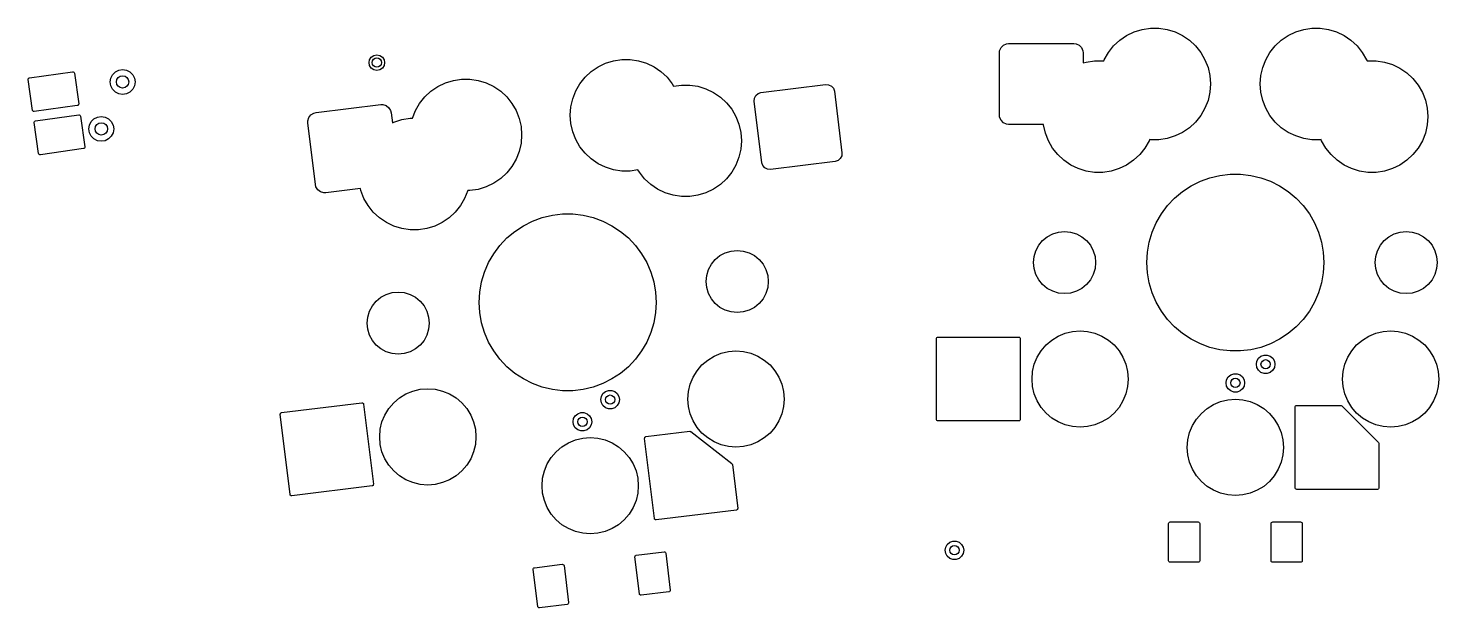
# Model space of a CAD drawing. Extents: x 2.57 to 8.57, y -5.78 to -1.88.
# Drawn here: x 4.949 to 6.737, y -5.166 to -4.431 of the extents above; entities that cross this region are included whole.
import ezdxf

# ---------------------------------------------------------------- set-up
doc = ezdxf.new("R2010")
doc.units = 0
doc.header["$MEASUREMENT"] = 0
doc.layers.add('BLACK', color=7, linetype='CONTINUOUS')

msp = doc.modelspace()

# ---------------------------------------------------------------- linework, layer by layer
at = {"layer": 'BLACK', "linetype": 'CONTINUOUS'}
for p, q in [((6.3513, -4.4361), (6.3614, -4.433)), ((6.3614, -4.433), (6.3719, -4.4314)), ((6.3719, -4.4314), (6.3825, -4.4314)), ((6.3825, -4.4314), (6.3929, -4.433)), ((6.3929, -4.433), (6.4031, -4.4361)), ((6.556, -4.4361), (6.5661, -4.433)), ((6.5661, -4.433), (6.5766, -4.4314)), ((6.5766, -4.4314), (6.5872, -4.4314)), ((6.5872, -4.4314), (6.5977, -4.433)), ((6.5977, -4.433), (6.6078, -4.4361)), ((6.1855, -4.453), (6.1894, -4.4512)), ((6.1894, -4.4512), (6.1921, -4.4509)), ((6.1921, -4.4509), (6.2748, -4.4509)), ((6.2748, -4.4509), (6.2775, -4.4512)), ((6.2775, -4.4512), (6.2815, -4.453)), ((6.3252, -4.4539), (6.333, -4.4467)), ((6.333, -4.4467), (6.3417, -4.4407)), ((6.3417, -4.4407), (6.3513, -4.4361)), ((6.4031, -4.4361), (6.4126, -4.4407)), ((6.4126, -4.4407), (6.4213, -4.4467)), ((6.4213, -4.4467), (6.4291, -4.4539)), ((6.5299, -4.4539), (6.5377, -4.4467)), ((6.5377, -4.4467), (6.5465, -4.4407)), ((6.5465, -4.4407), (6.556, -4.4361)), ((6.6078, -4.4361), (6.6173, -4.4407)), ((6.6173, -4.4407), (6.6261, -4.4467)), ((6.6261, -4.4467), (6.6338, -4.4539)), ((5.382, -4.4713), (5.3841, -4.4681)), ((5.3841, -4.4681), (5.3873, -4.4659)), ((5.3873, -4.4659), (5.3911, -4.4652)), ((5.3911, -4.4652), (5.3949, -4.4659)), ((5.3949, -4.4659), (5.3981, -4.4681)), ((5.3981, -4.4681), (5.4002, -4.4713)), ((6.1803, -4.4627), (6.1806, -4.46)), ((6.1803, -4.5415), (6.1803, -4.4627)), ((6.1806, -4.46), (6.1824, -4.456)), ((6.1824, -4.456), (6.1855, -4.453)), ((6.2815, -4.453), (6.2845, -4.456)), ((6.2845, -4.456), (6.2863, -4.46)), ((6.2863, -4.46), (6.2866, -4.4627)), ((6.2866, -4.4627), (6.2866, -4.4755)), ((6.3133, -4.4713), (6.3186, -4.4622)), ((6.3186, -4.4622), (6.3252, -4.4539)), ((6.4291, -4.4539), (6.4357, -4.4622)), ((6.4357, -4.4622), (6.441, -4.4713)), ((6.518, -4.4713), (6.5233, -4.4622)), ((6.5233, -4.4622), (6.5299, -4.4539)), ((6.6338, -4.4539), (6.6404, -4.4622)), ((6.6404, -4.4622), (6.6457, -4.4713)), ((4.9508, -4.4943), (5.0054, -4.4866)), ((5.0054, -4.4866), (5.0061, -4.4866)), ((5.0061, -4.4866), (5.0068, -4.487)), ((5.0068, -4.487), (5.0074, -4.4875)), ((5.0074, -4.4875), (5.0076, -4.4883)), ((5.0076, -4.4883), (5.0131, -4.5272)), ((5.0561, -4.4903), (5.0596, -4.4868)), ((5.0596, -4.4868), (5.064, -4.4846)), ((5.064, -4.4846), (5.0688, -4.4838)), ((5.0688, -4.4838), (5.0737, -4.4846)), ((5.0737, -4.4846), (5.0781, -4.4868)), ((5.0781, -4.4868), (5.0816, -4.4903)), ((5.3813, -4.475), (5.382, -4.4713)), ((5.382, -4.4788), (5.3813, -4.475)), ((5.3841, -4.482), (5.382, -4.4788)), ((5.3873, -4.4841), (5.3841, -4.482)), ((5.3911, -4.4849), (5.3873, -4.4841)), ((5.3949, -4.4841), (5.3911, -4.4849)), ((5.3981, -4.482), (5.3949, -4.4841)), ((5.4002, -4.4788), (5.3981, -4.482)), ((5.4002, -4.4713), (5.4009, -4.475)), ((5.4009, -4.475), (5.4002, -4.4788)), ((5.6551, -4.4935), (5.6629, -4.4863)), ((5.6629, -4.4863), (5.6716, -4.4803)), ((5.6716, -4.4803), (5.6812, -4.4757)), ((5.6812, -4.4757), (5.6913, -4.4726)), ((5.6913, -4.4726), (5.7018, -4.471)), ((5.7018, -4.471), (5.7124, -4.471)), ((5.7124, -4.471), (5.7229, -4.4726)), ((5.7229, -4.4726), (5.733, -4.4757)), ((5.733, -4.4757), (5.7425, -4.4803)), ((5.7425, -4.4803), (5.7513, -4.4863)), ((5.7513, -4.4863), (5.759, -4.4935)), ((6.2866, -4.4755), (6.2905, -4.4743)), ((6.2905, -4.4743), (6.301, -4.4728)), ((6.301, -4.4728), (6.3116, -4.4728)), ((6.3116, -4.4728), (6.3127, -4.4729)), ((6.3127, -4.4729), (6.3133, -4.4713)), ((6.441, -4.4713), (6.4449, -4.4812)), ((6.4449, -4.4812), (6.4472, -4.4915)), ((6.5118, -4.4915), (6.5142, -4.4812)), ((6.5142, -4.4812), (6.518, -4.4713)), ((6.6457, -4.4713), (6.6464, -4.4729)), ((6.6464, -4.4729), (6.6475, -4.4728)), ((6.6475, -4.4728), (6.6581, -4.4728)), ((6.6581, -4.4728), (6.6685, -4.4743)), ((6.6685, -4.4743), (6.6786, -4.4775)), ((6.6786, -4.4775), (6.6882, -4.482)), ((6.6882, -4.482), (6.6969, -4.488)), ((6.6969, -4.488), (6.7047, -4.4952)), ((4.9491, -4.4965), (4.9492, -4.4957)), ((4.9546, -4.5355), (4.9491, -4.4965)), ((4.9492, -4.4957), (4.9495, -4.495)), ((4.9495, -4.495), (4.9501, -4.4945)), ((4.9501, -4.4945), (4.9508, -4.4943)), ((5.0531, -4.4995), (5.0538, -4.4947)), ((5.0538, -4.5044), (5.0531, -4.4995)), ((5.0538, -4.4947), (5.0561, -4.4903)), ((5.0561, -4.5088), (5.0538, -4.5044)), ((5.0816, -4.4903), (5.0838, -4.4947)), ((5.0838, -4.5044), (5.0816, -4.5088)), ((5.0838, -4.4947), (5.0846, -4.4995)), ((5.0846, -4.4995), (5.0838, -4.5044)), ((5.4597, -4.5112), (5.4685, -4.5053)), ((5.4685, -4.5053), (5.478, -4.5007)), ((5.478, -4.5007), (5.4881, -4.4975)), ((5.4881, -4.4975), (5.4986, -4.496)), ((5.4986, -4.496), (5.5092, -4.496)), ((5.5092, -4.496), (5.5197, -4.4975)), ((5.5197, -4.4975), (5.5298, -4.5007)), ((5.5298, -4.5007), (5.5393, -4.5053)), ((5.5393, -4.5053), (5.5481, -4.5112)), ((5.6432, -4.5109), (5.6485, -4.5018)), ((5.6485, -4.5018), (5.6551, -4.4935)), ((5.759, -4.4935), (5.7656, -4.5018)), ((5.7656, -4.5018), (5.7674, -4.5049)), ((5.7674, -4.5049), (5.7772, -4.5034)), ((5.7772, -4.5034), (5.7878, -4.5034)), ((5.7878, -4.5034), (5.7982, -4.505)), ((5.7982, -4.505), (5.8083, -4.5081)), ((5.8781, -4.5128), (5.9601, -4.5027)), ((5.9601, -4.5027), (5.9639, -4.503)), ((5.9639, -4.503), (5.9674, -4.5047)), ((5.9674, -4.5047), (5.9699, -4.5076)), ((6.4472, -4.4915), (6.448, -4.5021)), ((6.448, -4.5021), (6.4472, -4.5126)), ((6.511, -4.5021), (6.5118, -4.4915)), ((6.5118, -4.5126), (6.511, -4.5021)), ((6.7047, -4.4952), (6.7113, -4.5035)), ((6.7113, -4.5035), (6.7166, -4.5127)), ((5.0596, -4.5123), (5.0561, -4.5088)), ((5.064, -4.5145), (5.0596, -4.5123)), ((5.0688, -4.5153), (5.064, -4.5145)), ((5.0737, -4.5145), (5.0688, -4.5153)), ((5.0781, -4.5123), (5.0737, -4.5145)), ((5.0816, -4.5088), (5.0781, -4.5123)), ((5.4453, -4.5267), (5.4519, -4.5184)), ((5.4519, -4.5184), (5.4597, -4.5112)), ((5.5481, -4.5112), (5.5558, -4.5184)), ((5.5558, -4.5184), (5.5624, -4.5267)), ((5.637, -4.5311), (5.6394, -4.5208)), ((5.6394, -4.5208), (5.6432, -4.5109)), ((5.8083, -4.5081), (5.8179, -4.5127)), ((5.8179, -4.5127), (5.8266, -4.5187)), ((5.8266, -4.5187), (5.8344, -4.5259)), ((5.8695, -4.5237), (5.8698, -4.5199)), ((5.8791, -4.6019), (5.8695, -4.5237)), ((5.8698, -4.5199), (5.8715, -4.5165)), ((5.8715, -4.5165), (5.8744, -4.514)), ((5.8744, -4.514), (5.8781, -4.5128)), ((5.9699, -4.5076), (5.9711, -4.5113)), ((5.9711, -4.5113), (5.9807, -4.5894)), ((6.4449, -4.523), (6.441, -4.5328)), ((6.4472, -4.5126), (6.4449, -4.523)), ((6.5142, -4.523), (6.5118, -4.5126)), ((6.518, -4.5328), (6.5142, -4.523)), ((6.7166, -4.5127), (6.7205, -4.5225)), ((6.7205, -4.5225), (6.7228, -4.5329)), ((4.9549, -4.5362), (4.9546, -4.5355)), ((4.9554, -4.5368), (4.9549, -4.5362)), ((4.9561, -4.5371), (4.9554, -4.5368)), ((4.9568, -4.5371), (4.9561, -4.5371)), ((5.0114, -4.5295), (4.9568, -4.5371)), ((4.9585, -4.5488), (5.0131, -4.5412)), ((5.0121, -4.5292), (5.0114, -4.5295)), ((5.0127, -4.5287), (5.0121, -4.5292)), ((5.013, -4.528), (5.0127, -4.5287)), ((5.0131, -4.5272), (5.013, -4.528)), ((5.0131, -4.5412), (5.0138, -4.5412)), ((5.0138, -4.5412), (5.0145, -4.5415)), ((5.0145, -4.5415), (5.015, -4.5421)), ((5.015, -4.5421), (5.0153, -4.5428)), ((5.3049, -4.5447), (5.3076, -4.5413)), ((5.3076, -4.5413), (5.3113, -4.539)), ((5.3113, -4.539), (5.314, -4.5384)), ((5.314, -4.5384), (5.396, -4.5283)), ((5.396, -4.5283), (5.3988, -4.5283)), ((5.3988, -4.5283), (5.4029, -4.5295)), ((5.4029, -4.5295), (5.4063, -4.5322)), ((5.4063, -4.5322), (5.4086, -4.5359)), ((5.4086, -4.5359), (5.4092, -4.5386)), ((5.4092, -4.5386), (5.4108, -4.5513)), ((5.4362, -4.5456), (5.44, -4.5359)), ((5.44, -4.5359), (5.4453, -4.5267)), ((5.5624, -4.5267), (5.5677, -4.5359)), ((5.5677, -4.5359), (5.5716, -4.5457)), ((5.6362, -4.5417), (5.637, -4.5311)), ((5.637, -4.5522), (5.6362, -4.5417)), ((5.8344, -4.5259), (5.841, -4.5342)), ((5.841, -4.5342), (5.8463, -4.5433)), ((6.1806, -4.5442), (6.1803, -4.5415)), ((6.4357, -4.542), (6.4291, -4.5503)), ((6.441, -4.5328), (6.4357, -4.542)), ((6.5233, -4.542), (6.518, -4.5328)), ((6.5299, -4.5503), (6.5233, -4.542)), ((6.7228, -4.5329), (6.7236, -4.5434)), ((4.9568, -4.5503), (4.9572, -4.5496)), ((4.9568, -4.5511), (4.9568, -4.5503)), ((4.9623, -4.59), (4.9568, -4.5511)), ((4.9572, -4.5496), (4.9577, -4.5491)), ((4.9577, -4.5491), (4.9585, -4.5488)), ((5.0153, -4.5428), (5.0208, -4.5818)), ((5.0261, -4.559), (5.0268, -4.5541)), ((5.0268, -4.5639), (5.0261, -4.559)), ((5.0268, -4.5541), (5.0291, -4.5497)), ((5.0291, -4.5497), (5.0325, -4.5462)), ((5.0325, -4.5462), (5.0369, -4.544)), ((5.0369, -4.544), (5.0418, -4.5432)), ((5.0418, -4.5432), (5.0467, -4.544)), ((5.0467, -4.544), (5.0511, -4.5462)), ((5.0511, -4.5462), (5.0545, -4.5497)), ((5.0545, -4.5497), (5.0568, -4.5541)), ((5.0568, -4.5541), (5.0575, -4.559)), ((5.0575, -4.559), (5.0568, -4.5639)), ((5.3037, -4.5488), (5.3049, -4.5447)), ((5.3037, -4.5515), (5.3037, -4.5488)), ((5.3133, -4.6297), (5.3037, -4.5515)), ((5.4108, -4.5513), (5.4127, -4.5503)), ((5.4127, -4.5503), (5.4228, -4.5472)), ((5.4228, -4.5472), (5.4333, -4.5456)), ((5.4333, -4.5456), (5.4362, -4.5456)), ((5.5716, -4.5457), (5.574, -4.5561)), ((5.574, -4.5561), (5.5747, -4.5666)), ((5.6394, -4.5626), (5.637, -4.5522)), ((5.8463, -4.5433), (5.8502, -4.5532)), ((5.8502, -4.5532), (5.8525, -4.5635)), ((6.1824, -4.5481), (6.1806, -4.5442)), ((6.1855, -4.5512), (6.1824, -4.5481)), ((6.1894, -4.5529), (6.1855, -4.5512)), ((6.1921, -4.5533), (6.1894, -4.5529)), ((6.2362, -4.5533), (6.1921, -4.5533)), ((6.2362, -4.554), (6.2362, -4.5533)), ((6.2386, -4.5643), (6.2362, -4.554)), ((6.4213, -4.5575), (6.4126, -4.5635)), ((6.4291, -4.5503), (6.4213, -4.5575)), ((6.5377, -4.5575), (6.5299, -4.5503)), ((6.5465, -4.5635), (6.5377, -4.5575)), ((6.7228, -4.554), (6.7205, -4.5643)), ((6.7236, -4.5434), (6.7228, -4.554)), ((5.0291, -4.5682), (5.0268, -4.5639)), ((5.0325, -4.5717), (5.0291, -4.5682)), ((5.0369, -4.574), (5.0325, -4.5717)), ((5.0418, -4.5747), (5.0369, -4.574)), ((5.0467, -4.574), (5.0418, -4.5747)), ((5.0511, -4.5717), (5.0467, -4.574)), ((5.0545, -4.5682), (5.0511, -4.5717)), ((5.0568, -4.5639), (5.0545, -4.5682)), ((5.574, -4.5772), (5.5716, -4.5875)), ((5.5747, -4.5666), (5.574, -4.5772)), ((5.6432, -4.5724), (5.6394, -4.5626)), ((5.6485, -4.5816), (5.6432, -4.5724)), ((5.8525, -4.5635), (5.8533, -4.5741)), ((5.8533, -4.5741), (5.8525, -4.5846)), ((6.2425, -4.5742), (6.2386, -4.5643)), ((6.2477, -4.5833), (6.2425, -4.5742)), ((6.3701, -4.5742), (6.3649, -4.5833)), ((6.3708, -4.5726), (6.3701, -4.5742)), ((6.3719, -4.5727), (6.3708, -4.5726)), ((6.3825, -4.5727), (6.3719, -4.5727)), ((6.3929, -4.5712), (6.3825, -4.5727)), ((6.4031, -4.568), (6.3929, -4.5712)), ((6.4126, -4.5635), (6.4031, -4.568)), ((6.556, -4.568), (6.5465, -4.5635)), ((6.5661, -4.5712), (6.556, -4.568)), ((6.5766, -4.5727), (6.5661, -4.5712)), ((6.5872, -4.5727), (6.5766, -4.5727)), ((6.5883, -4.5726), (6.5872, -4.5727)), ((6.5889, -4.5742), (6.5883, -4.5726)), ((6.5942, -4.5833), (6.5889, -4.5742)), ((6.7166, -4.5742), (6.7113, -4.5833)), ((6.7205, -4.5643), (6.7166, -4.5742)), ((4.9625, -4.5908), (4.9623, -4.59)), ((4.963, -4.5913), (4.9625, -4.5908)), ((4.9637, -4.5917), (4.963, -4.5913)), ((4.9645, -4.5917), (4.9637, -4.5917)), ((5.0191, -4.584), (4.9645, -4.5917)), ((5.0198, -4.5838), (5.0191, -4.584)), ((5.0204, -4.5833), (5.0198, -4.5838)), ((5.0207, -4.5826), (5.0204, -4.5833)), ((5.0208, -4.5818), (5.0207, -4.5826)), ((5.5716, -4.5875), (5.5677, -4.5974)), ((5.6551, -4.5899), (5.6485, -4.5816)), ((5.6629, -4.5971), (5.6551, -4.5899)), ((5.8502, -4.595), (5.8463, -4.6048)), ((5.8525, -4.5846), (5.8502, -4.595)), ((5.9804, -4.5932), (5.9787, -4.5967)), ((5.9807, -4.5894), (5.9804, -4.5932)), ((6.2544, -4.5916), (6.2477, -4.5833)), ((6.2621, -4.5988), (6.2544, -4.5916)), ((6.3582, -4.5916), (6.3505, -4.5988)), ((6.3649, -4.5833), (6.3582, -4.5916)), ((6.6008, -4.5916), (6.5942, -4.5833)), ((6.6086, -4.5988), (6.6008, -4.5916)), ((6.7047, -4.5916), (6.6969, -4.5988)), ((6.7113, -4.5833), (6.7047, -4.5916)), ((5.5624, -4.6066), (5.5558, -4.6148)), ((5.5677, -4.5974), (5.5624, -4.6066)), ((5.6716, -4.6031), (5.6629, -4.5971)), ((5.6812, -4.6077), (5.6716, -4.6031)), ((5.6913, -4.6108), (5.6812, -4.6077)), ((5.7018, -4.6124), (5.6913, -4.6108)), ((5.7124, -4.6124), (5.7018, -4.6124)), ((5.7221, -4.6109), (5.7124, -4.6124)), ((5.7239, -4.614), (5.7221, -4.6109)), ((5.8463, -4.6048), (5.841, -4.614)), ((5.8803, -4.6055), (5.8791, -4.6019)), ((5.8828, -4.6084), (5.8803, -4.6055)), ((5.8862, -4.6102), (5.8828, -4.6084)), ((5.8901, -4.6105), (5.8862, -4.6102)), ((5.9721, -4.6004), (5.8901, -4.6105)), ((5.9758, -4.5992), (5.9721, -4.6004)), ((5.9787, -4.5967), (5.9758, -4.5992)), ((6.2709, -4.6048), (6.2621, -4.5988)), ((6.2804, -4.6094), (6.2709, -4.6048)), ((6.2905, -4.6125), (6.2804, -4.6094)), ((6.301, -4.6141), (6.2905, -4.6125)), ((6.3221, -4.6125), (6.3116, -4.6141)), ((6.3322, -4.6094), (6.3221, -4.6125)), ((6.3417, -4.6048), (6.3322, -4.6094)), ((6.3505, -4.5988), (6.3417, -4.6048)), ((6.6173, -4.6048), (6.6086, -4.5988)), ((6.6269, -4.6094), (6.6173, -4.6048)), ((6.637, -4.6125), (6.6269, -4.6094)), ((6.6475, -4.6141), (6.637, -4.6125)), ((6.6685, -4.6125), (6.6581, -4.6141)), ((6.6786, -4.6094), (6.6685, -4.6125)), ((6.6882, -4.6048), (6.6786, -4.6094)), ((6.6969, -4.5988), (6.6882, -4.6048)), ((5.3139, -4.6323), (5.3133, -4.6297)), ((5.5393, -4.628), (5.5298, -4.6326)), ((5.5481, -4.622), (5.5393, -4.628)), ((5.5558, -4.6148), (5.5481, -4.622)), ((5.7305, -4.6223), (5.7239, -4.614)), ((5.7383, -4.6295), (5.7305, -4.6223)), ((5.747, -4.6355), (5.7383, -4.6295)), ((5.8266, -4.6295), (5.8179, -4.6355)), ((5.8344, -4.6223), (5.8266, -4.6295)), ((5.841, -4.614), (5.8344, -4.6223)), ((6.3116, -4.6141), (6.301, -4.6141)), ((6.4125, -4.6385), (6.4234, -4.6313)), ((6.4234, -4.6313), (6.4351, -4.6254)), ((6.4351, -4.6254), (6.4473, -4.621)), ((6.4473, -4.621), (6.46, -4.618)), ((6.46, -4.618), (6.473, -4.6164)), ((6.473, -4.6164), (6.4861, -4.6164)), ((6.4861, -4.6164), (6.499, -4.618)), ((6.499, -4.618), (6.5117, -4.621)), ((6.5117, -4.621), (6.524, -4.6254)), ((6.524, -4.6254), (6.5356, -4.6313)), ((6.5356, -4.6313), (6.5465, -4.6385)), ((6.6581, -4.6141), (6.6475, -4.6141)), ((5.3162, -4.6361), (5.3139, -4.6323)), ((5.3196, -4.6387), (5.3162, -4.6361)), ((5.3237, -4.64), (5.3196, -4.6387)), ((5.3265, -4.64), (5.3237, -4.64)), ((5.3703, -4.6346), (5.3265, -4.64)), ((5.3709, -4.6372), (5.3703, -4.6346)), ((5.3747, -4.6471), (5.3709, -4.6372)), ((5.38, -4.6562), (5.3747, -4.6471)), ((5.5024, -4.6471), (5.4971, -4.6562)), ((5.5063, -4.6373), (5.5024, -4.6471)), ((5.5092, -4.6373), (5.5063, -4.6373)), ((5.5197, -4.6357), (5.5092, -4.6373)), ((5.5298, -4.6326), (5.5197, -4.6357)), ((5.7566, -4.64), (5.747, -4.6355)), ((5.7667, -4.6432), (5.7566, -4.64)), ((5.7772, -4.6447), (5.7667, -4.6432)), ((5.7878, -4.6447), (5.7772, -4.6447)), ((5.7982, -4.6432), (5.7878, -4.6447)), ((5.8083, -4.64), (5.7982, -4.6432)), ((5.8179, -4.6355), (5.8083, -4.64)), ((6.3936, -4.6563), (6.4025, -4.6468)), ((6.4025, -4.6468), (6.4125, -4.6385)), ((6.5465, -4.6385), (6.5565, -4.6468)), ((6.5565, -4.6468), (6.5655, -4.6563)), ((5.3866, -4.6645), (5.38, -4.6562)), ((5.3944, -4.6717), (5.3866, -4.6645)), ((5.4905, -4.6645), (5.4828, -4.6717)), ((5.4971, -4.6562), (5.4905, -4.6645)), ((5.6136, -4.6684), (5.6265, -4.6668)), ((5.6265, -4.6668), (5.6396, -4.6668)), ((5.6396, -4.6668), (5.6526, -4.6684)), ((6.3793, -4.6781), (6.3858, -4.6668)), ((6.3858, -4.6668), (6.3936, -4.6563)), ((6.5655, -4.6563), (6.5733, -4.6668)), ((6.5733, -4.6668), (6.5798, -4.6781)), ((5.4032, -4.6777), (5.3944, -4.6717)), ((5.4127, -4.6823), (5.4032, -4.6777)), ((5.4228, -4.6854), (5.4127, -4.6823)), ((5.4645, -4.6823), (5.4544, -4.6854)), ((5.474, -4.6777), (5.4645, -4.6823)), ((5.4828, -4.6717), (5.474, -4.6777)), ((5.5661, -4.6889), (5.577, -4.6817)), ((5.577, -4.6817), (5.5886, -4.6758)), ((5.5886, -4.6758), (5.6009, -4.6714)), ((5.6009, -4.6714), (5.6136, -4.6684)), ((5.6526, -4.6684), (5.6653, -4.6714)), ((5.6653, -4.6714), (5.6775, -4.6758)), ((5.6775, -4.6758), (5.6892, -4.6817)), ((5.6892, -4.6817), (5.7001, -4.6889)), ((6.3741, -4.6901), (6.3793, -4.6781)), ((6.5798, -4.6781), (6.585, -4.6901)), ((5.4333, -4.687), (5.4228, -4.6854)), ((5.4439, -4.687), (5.4333, -4.687)), ((5.4544, -4.6854), (5.4439, -4.687)), ((5.5471, -4.7067), (5.5561, -4.6972)), ((5.5561, -4.6972), (5.5661, -4.6889)), ((5.7001, -4.6889), (5.7101, -4.6972)), ((5.7101, -4.6972), (5.719, -4.7067)), ((6.2303, -4.7066), (6.2352, -4.7006)), ((6.2352, -4.7006), (6.2411, -4.6957)), ((6.2411, -4.6957), (6.2479, -4.6921)), ((6.2479, -4.6921), (6.2553, -4.6898)), ((6.2553, -4.6898), (6.263, -4.6891)), ((6.263, -4.6891), (6.2707, -4.6898)), ((6.2707, -4.6898), (6.2781, -4.6921)), ((6.2781, -4.6921), (6.2849, -4.6957)), ((6.2849, -4.6957), (6.2908, -4.7006)), ((6.2908, -4.7006), (6.2957, -4.7066)), ((6.3681, -4.7154), (6.3703, -4.7026)), ((6.3703, -4.7026), (6.3741, -4.6901)), ((6.585, -4.6901), (6.5887, -4.7026)), ((6.5887, -4.7026), (6.591, -4.7154)), ((6.6633, -4.7066), (6.6682, -4.7006)), ((6.6682, -4.7006), (6.6742, -4.6957)), ((6.6742, -4.6957), (6.681, -4.6921)), ((6.681, -4.6921), (6.6884, -4.6898)), ((6.6884, -4.6898), (6.6961, -4.6891)), ((6.6961, -4.6891), (6.7037, -4.6898)), ((6.7037, -4.6898), (6.7111, -4.6921)), ((6.7111, -4.6921), (6.7179, -4.6957)), ((6.7179, -4.6957), (6.7239, -4.7006)), ((6.7239, -4.7006), (6.7288, -4.7066)), ((5.5328, -4.7285), (5.5393, -4.7172)), ((5.5393, -4.7172), (5.5471, -4.7067)), ((5.719, -4.7067), (5.7268, -4.7172)), ((5.7268, -4.7172), (5.7333, -4.7285)), ((5.8202, -4.7246), (5.8261, -4.7197)), ((5.8261, -4.7197), (5.8329, -4.7161)), ((5.8329, -4.7161), (5.8403, -4.7138)), ((5.8403, -4.7138), (5.848, -4.7131)), ((5.848, -4.7131), (5.8557, -4.7138)), ((5.8557, -4.7138), (5.8631, -4.7161)), ((5.8631, -4.7161), (5.8699, -4.7197)), ((5.8699, -4.7197), (5.8758, -4.7246)), ((6.2236, -4.7285), (6.2244, -4.7208)), ((6.2244, -4.7208), (6.2266, -4.7134)), ((6.2266, -4.7134), (6.2303, -4.7066)), ((6.2957, -4.7066), (6.2994, -4.7134)), ((6.2994, -4.7134), (6.3016, -4.7208)), ((6.3016, -4.7208), (6.3024, -4.7285)), ((6.3673, -4.7285), (6.3681, -4.7154)), ((6.591, -4.7154), (6.5917, -4.7285)), ((6.6567, -4.7285), (6.6574, -4.7208)), ((6.6574, -4.7208), (6.6597, -4.7134)), ((6.6597, -4.7134), (6.6633, -4.7066)), ((6.7288, -4.7066), (6.7324, -4.7134)), ((6.7324, -4.7134), (6.7347, -4.7208)), ((6.7347, -4.7208), (6.7354, -4.7285)), ((5.5276, -4.7405), (5.5328, -4.7285)), ((5.7333, -4.7285), (5.7385, -4.7405)), ((5.8094, -4.7448), (5.8116, -4.7374)), ((5.8116, -4.7374), (5.8153, -4.7306)), ((5.8153, -4.7306), (5.8202, -4.7246)), ((5.8758, -4.7246), (5.8807, -4.7306)), ((5.8807, -4.7306), (5.8844, -4.7374)), ((5.8844, -4.7374), (5.8866, -4.7448)), ((6.2244, -4.7361), (6.2236, -4.7285)), ((6.2266, -4.7435), (6.2244, -4.7361)), ((6.3016, -4.7361), (6.2994, -4.7435)), ((6.3024, -4.7285), (6.3016, -4.7361)), ((6.3681, -4.7415), (6.3673, -4.7285)), ((6.5917, -4.7285), (6.591, -4.7415)), ((6.6574, -4.7361), (6.6567, -4.7285)), ((6.6597, -4.7435), (6.6574, -4.7361)), ((6.7347, -4.7361), (6.7324, -4.7435)), ((6.7354, -4.7285), (6.7347, -4.7361)), ((5.5216, -4.7658), (5.5239, -4.753)), ((5.5239, -4.753), (5.5276, -4.7405)), ((5.7385, -4.7405), (5.7423, -4.753)), ((5.7423, -4.753), (5.7445, -4.7658)), ((5.8086, -4.7525), (5.8094, -4.7448)), ((5.8094, -4.7601), (5.8086, -4.7525)), ((5.8866, -4.7448), (5.8874, -4.7525)), ((5.8874, -4.7525), (5.8866, -4.7601)), ((6.2303, -4.7503), (6.2266, -4.7435)), ((6.2352, -4.7563), (6.2303, -4.7503)), ((6.2411, -4.7612), (6.2352, -4.7563)), ((6.2908, -4.7563), (6.2849, -4.7612)), ((6.2957, -4.7503), (6.2908, -4.7563)), ((6.2994, -4.7435), (6.2957, -4.7503)), ((6.3703, -4.7543), (6.3681, -4.7415)), ((6.3741, -4.7668), (6.3703, -4.7543)), ((6.5887, -4.7543), (6.585, -4.7668)), ((6.591, -4.7415), (6.5887, -4.7543)), ((6.6633, -4.7503), (6.6597, -4.7435)), ((6.6682, -4.7563), (6.6633, -4.7503)), ((6.6742, -4.7612), (6.6682, -4.7563)), ((6.7239, -4.7563), (6.7179, -4.7612)), ((6.7288, -4.7503), (6.7239, -4.7563)), ((6.7324, -4.7435), (6.7288, -4.7503)), ((5.3903, -4.7774), (5.3963, -4.7725)), ((5.3963, -4.7725), (5.4031, -4.7689)), ((5.4031, -4.7689), (5.4105, -4.7666)), ((5.4105, -4.7666), (5.4181, -4.7659)), ((5.4181, -4.7659), (5.4258, -4.7666)), ((5.4258, -4.7666), (5.4332, -4.7689)), ((5.4332, -4.7689), (5.44, -4.7725)), ((5.44, -4.7725), (5.446, -4.7774)), ((5.5209, -4.7789), (5.5216, -4.7658)), ((5.7445, -4.7658), (5.7453, -4.7789)), ((5.8116, -4.7675), (5.8094, -4.7601)), ((5.8153, -4.7743), (5.8116, -4.7675)), ((5.8202, -4.7803), (5.8153, -4.7743)), ((5.8807, -4.7743), (5.8758, -4.7803)), ((5.8844, -4.7675), (5.8807, -4.7743)), ((5.8866, -4.7601), (5.8844, -4.7675)), ((6.2479, -4.7648), (6.2411, -4.7612)), ((6.2553, -4.7671), (6.2479, -4.7648)), ((6.263, -4.7678), (6.2553, -4.7671)), ((6.2707, -4.7671), (6.263, -4.7678)), ((6.2781, -4.7648), (6.2707, -4.7671)), ((6.2849, -4.7612), (6.2781, -4.7648)), ((6.3793, -4.7788), (6.3741, -4.7668)), ((6.585, -4.7668), (6.5798, -4.7788)), ((6.681, -4.7648), (6.6742, -4.7612)), ((6.6884, -4.7671), (6.681, -4.7648)), ((6.6961, -4.7678), (6.6884, -4.7671)), ((6.7037, -4.7671), (6.6961, -4.7678)), ((6.7111, -4.7648), (6.7037, -4.7671)), ((6.7179, -4.7612), (6.7111, -4.7648)), ((5.3795, -4.7976), (5.3818, -4.7902)), ((5.3818, -4.7902), (5.3854, -4.7834)), ((5.3854, -4.7834), (5.3903, -4.7774)), ((5.446, -4.7774), (5.4509, -4.7834)), ((5.4509, -4.7834), (5.4545, -4.7902)), ((5.4545, -4.7902), (5.4568, -4.7976)), ((5.5216, -4.7919), (5.5209, -4.7789)), ((5.5239, -4.8047), (5.5216, -4.7919)), ((5.7445, -4.7919), (5.7423, -4.8047)), ((5.7453, -4.7789), (5.7445, -4.7919)), ((5.8261, -4.7852), (5.8202, -4.7803)), ((5.8329, -4.7888), (5.8261, -4.7852)), ((5.8403, -4.7911), (5.8329, -4.7888)), ((5.848, -4.7918), (5.8403, -4.7911)), ((5.8557, -4.7911), (5.848, -4.7918)), ((5.8631, -4.7888), (5.8557, -4.7911)), ((5.8699, -4.7852), (5.8631, -4.7888)), ((5.8758, -4.7803), (5.8699, -4.7852)), ((6.3858, -4.7901), (6.3793, -4.7788)), ((6.3936, -4.8006), (6.3858, -4.7901)), ((6.5733, -4.7901), (6.5655, -4.8006)), ((6.5798, -4.7788), (6.5733, -4.7901)), ((5.3788, -4.8052), (5.3795, -4.7976)), ((5.3795, -4.8129), (5.3788, -4.8052)), ((5.4568, -4.7976), (5.4575, -4.8052)), ((5.4575, -4.8052), (5.4568, -4.8129)), ((5.5276, -4.8172), (5.5239, -4.8047)), ((5.7423, -4.8047), (5.7385, -4.8172)), ((6.4025, -4.8101), (6.3936, -4.8006)), ((6.4125, -4.8185), (6.4025, -4.8101)), ((6.5565, -4.8101), (6.5465, -4.8185)), ((6.5655, -4.8006), (6.5565, -4.8101)), ((5.3818, -4.8203), (5.3795, -4.8129)), ((5.3854, -4.8271), (5.3818, -4.8203)), ((5.3903, -4.8331), (5.3854, -4.8271)), ((5.4509, -4.8271), (5.446, -4.8331)), ((5.4545, -4.8203), (5.4509, -4.8271)), ((5.4568, -4.8129), (5.4545, -4.8203)), ((5.5328, -4.8292), (5.5276, -4.8172)), ((5.7385, -4.8172), (5.7333, -4.8292)), ((6.1006, -4.8249), (6.1007, -4.8242)), ((6.1006, -4.9273), (6.1006, -4.8249)), ((6.1007, -4.8242), (6.1012, -4.8235)), ((6.1012, -4.8235), (6.1018, -4.8231)), ((6.1018, -4.8231), (6.1026, -4.8229)), ((6.1026, -4.8229), (6.2049, -4.8229)), ((6.2049, -4.8229), (6.2057, -4.8231)), ((6.2057, -4.8231), (6.2063, -4.8235)), ((6.2063, -4.8235), (6.2067, -4.8242)), ((6.2067, -4.8242), (6.2069, -4.8249)), ((6.2069, -4.8249), (6.2069, -4.9273)), ((6.2395, -4.8329), (6.2468, -4.8267)), ((6.2468, -4.8267), (6.255, -4.8217)), ((6.255, -4.8217), (6.2638, -4.8181)), ((6.2638, -4.8181), (6.2731, -4.8158)), ((6.2731, -4.8158), (6.2827, -4.8151)), ((6.2827, -4.8151), (6.2922, -4.8158)), ((6.2922, -4.8158), (6.3015, -4.8181)), ((6.3015, -4.8181), (6.3104, -4.8217)), ((6.3104, -4.8217), (6.3185, -4.8267)), ((6.3185, -4.8267), (6.3258, -4.8329)), ((6.4234, -4.8256), (6.4125, -4.8185)), ((6.4351, -4.8315), (6.4234, -4.8256)), ((6.5356, -4.8256), (6.524, -4.8315)), ((6.5465, -4.8185), (6.5356, -4.8256)), ((6.6332, -4.8329), (6.6405, -4.8267)), ((6.6405, -4.8267), (6.6487, -4.8217)), ((6.6487, -4.8217), (6.6575, -4.8181)), ((6.6575, -4.8181), (6.6668, -4.8158)), ((6.6668, -4.8158), (6.6764, -4.8151)), ((6.6764, -4.8151), (6.6859, -4.8158)), ((6.6859, -4.8158), (6.6952, -4.8181)), ((6.6952, -4.8181), (6.7041, -4.8217)), ((6.7041, -4.8217), (6.7122, -4.8267)), ((6.7122, -4.8267), (6.7195, -4.8329)), ((5.3963, -4.838), (5.3903, -4.8331)), ((5.4031, -4.8416), (5.3963, -4.838)), ((5.4105, -4.8439), (5.4031, -4.8416)), ((5.4181, -4.8446), (5.4105, -4.8439)), ((5.4258, -4.8439), (5.4181, -4.8446)), ((5.4332, -4.8416), (5.4258, -4.8439)), ((5.44, -4.838), (5.4332, -4.8416)), ((5.446, -4.8331), (5.44, -4.838)), ((5.5393, -4.8405), (5.5328, -4.8292)), ((5.5471, -4.851), (5.5393, -4.8405)), ((5.7268, -4.8405), (5.719, -4.851)), ((5.7333, -4.8292), (5.7268, -4.8405)), ((5.8187, -4.847), (5.8276, -4.8434)), ((5.8276, -4.8434), (5.8369, -4.8411)), ((5.8369, -4.8411), (5.8464, -4.8404)), ((5.8464, -4.8404), (5.856, -4.8411)), ((5.856, -4.8411), (5.8653, -4.8434)), ((5.8653, -4.8434), (5.8742, -4.847)), ((6.2283, -4.8484), (6.2333, -4.8402)), ((6.2333, -4.8402), (6.2395, -4.8329)), ((6.3258, -4.8329), (6.332, -4.8402)), ((6.332, -4.8402), (6.337, -4.8484)), ((6.4473, -4.8359), (6.4351, -4.8315)), ((6.46, -4.839), (6.4473, -4.8359)), ((6.473, -4.8405), (6.46, -4.839)), ((6.4861, -4.8405), (6.473, -4.8405)), ((6.499, -4.839), (6.4861, -4.8405)), ((6.5117, -4.8359), (6.499, -4.839)), ((6.524, -4.8315), (6.5117, -4.8359)), ((6.512, -4.8472), (6.5159, -4.8458)), ((6.5159, -4.8458), (6.52, -4.8458)), ((6.52, -4.8458), (6.5238, -4.8472)), ((6.622, -4.8484), (6.627, -4.8402)), ((6.627, -4.8402), (6.6332, -4.8329)), ((6.7195, -4.8329), (6.7257, -4.8402)), ((6.7257, -4.8402), (6.7308, -4.8484)), ((5.5561, -4.8605), (5.5471, -4.851)), ((5.5661, -4.8689), (5.5561, -4.8605)), ((5.7101, -4.8605), (5.7001, -4.8689)), ((5.719, -4.851), (5.7101, -4.8605)), ((5.7971, -4.8655), (5.8033, -4.8582)), ((5.8033, -4.8582), (5.8106, -4.852)), ((5.8106, -4.852), (5.8187, -4.847)), ((5.8742, -4.847), (5.8823, -4.852)), ((5.8823, -4.852), (5.8896, -4.8582)), ((5.8896, -4.8582), (5.8958, -4.8655)), ((6.2224, -4.8666), (6.2246, -4.8572)), ((6.2246, -4.8572), (6.2283, -4.8484)), ((6.337, -4.8484), (6.3407, -4.8572)), ((6.3407, -4.8572), (6.3429, -4.8666)), ((6.5061, -4.8574), (6.5068, -4.8534)), ((6.5068, -4.8614), (6.5061, -4.8574)), ((6.5068, -4.8534), (6.5089, -4.8498)), ((6.5089, -4.865), (6.5068, -4.8614)), ((6.5089, -4.8498), (6.512, -4.8472)), ((6.5238, -4.8472), (6.527, -4.8498)), ((6.527, -4.8498), (6.529, -4.8534)), ((6.529, -4.8614), (6.527, -4.865)), ((6.529, -4.8534), (6.5297, -4.8574)), ((6.5297, -4.8574), (6.529, -4.8614)), ((6.6161, -4.8666), (6.6183, -4.8572)), ((6.6183, -4.8572), (6.622, -4.8484)), ((6.7308, -4.8484), (6.7344, -4.8572)), ((6.7344, -4.8572), (6.7367, -4.8666)), ((5.577, -4.876), (5.5661, -4.8689)), ((5.5886, -4.8819), (5.577, -4.876)), ((5.6009, -4.8863), (5.5886, -4.8819)), ((5.6775, -4.8819), (5.6653, -4.8863)), ((5.6892, -4.876), (5.6775, -4.8819)), ((5.7001, -4.8689), (5.6892, -4.876)), ((5.7884, -4.8825), (5.7921, -4.8737)), ((5.7921, -4.8737), (5.7971, -4.8655)), ((5.8958, -4.8655), (5.9008, -4.8737)), ((5.9008, -4.8737), (5.9045, -4.8825)), ((6.2217, -4.8761), (6.2224, -4.8666)), ((6.2224, -4.8856), (6.2217, -4.8761)), ((6.3429, -4.8666), (6.3437, -4.8761)), ((6.3437, -4.8761), (6.3429, -4.8856)), ((6.4677, -4.881), (6.4684, -4.877)), ((6.4684, -4.8851), (6.4677, -4.881)), ((6.4684, -4.877), (6.4705, -4.8734)), ((6.4705, -4.8734), (6.4736, -4.8708)), ((6.4736, -4.8708), (6.4775, -4.8694)), ((6.4775, -4.8694), (6.4816, -4.8694)), ((6.4816, -4.8694), (6.4854, -4.8708)), ((6.4854, -4.8708), (6.4886, -4.8734)), ((6.4886, -4.8734), (6.4906, -4.877)), ((6.4906, -4.877), (6.4913, -4.881)), ((6.4913, -4.881), (6.4906, -4.8851)), ((6.512, -4.8676), (6.5089, -4.865)), ((6.5159, -4.869), (6.512, -4.8676)), ((6.52, -4.869), (6.5159, -4.869)), ((6.5238, -4.8676), (6.52, -4.869)), ((6.527, -4.865), (6.5238, -4.8676)), ((6.6154, -4.8761), (6.6161, -4.8666)), ((6.6161, -4.8856), (6.6154, -4.8761)), ((6.7367, -4.8666), (6.7374, -4.8761)), ((6.7374, -4.8761), (6.7367, -4.8856)), ((5.4198, -4.9), (5.428, -4.895)), ((5.428, -4.895), (5.4368, -4.8913)), ((5.4368, -4.8913), (5.4461, -4.8891)), ((5.4461, -4.8891), (5.4557, -4.8884)), ((5.4557, -4.8884), (5.4652, -4.8891)), ((5.4652, -4.8891), (5.4745, -4.8913)), ((5.4745, -4.8913), (5.4834, -4.895)), ((5.4834, -4.895), (5.4915, -4.9)), ((5.6136, -4.8894), (5.6009, -4.8863)), ((5.6265, -4.8909), (5.6136, -4.8894)), ((5.6396, -4.8909), (5.6265, -4.8909)), ((5.6526, -4.8894), (5.6396, -4.8909)), ((5.6653, -4.8863), (5.6526, -4.8894)), ((5.6751, -4.9022), (5.6758, -4.8981)), ((5.6758, -4.8981), (5.6778, -4.8946)), ((5.6778, -4.8946), (5.681, -4.8919)), ((5.681, -4.8919), (5.6848, -4.8905)), ((5.6848, -4.8905), (5.6889, -4.8905)), ((5.6889, -4.8905), (5.6928, -4.8919)), ((5.6928, -4.8919), (5.6959, -4.8946)), ((5.6959, -4.8946), (5.698, -4.8981)), ((5.698, -4.8981), (5.6987, -4.9022)), ((5.7854, -4.9014), (5.7862, -4.8919)), ((5.7862, -4.8919), (5.7884, -4.8825)), ((5.9045, -4.8825), (5.9067, -4.8919)), ((5.9067, -4.8919), (5.9075, -4.9014)), ((6.2246, -4.895), (6.2224, -4.8856)), ((6.2283, -4.9038), (6.2246, -4.895)), ((6.3407, -4.895), (6.337, -4.9038)), ((6.3429, -4.8856), (6.3407, -4.895)), ((6.4705, -4.8886), (6.4684, -4.8851)), ((6.4736, -4.8912), (6.4705, -4.8886)), ((6.4775, -4.8926), (6.4736, -4.8912)), ((6.4816, -4.8926), (6.4775, -4.8926)), ((6.4854, -4.8912), (6.4816, -4.8926)), ((6.4886, -4.8886), (6.4854, -4.8912)), ((6.4906, -4.8851), (6.4886, -4.8886)), ((6.6183, -4.895), (6.6161, -4.8856)), ((6.622, -4.9038), (6.6183, -4.895)), ((6.7344, -4.895), (6.7308, -4.9038)), ((6.7367, -4.8856), (6.7344, -4.895)), ((5.2704, -4.9186), (5.372, -4.9061)), ((5.372, -4.9061), (5.3728, -4.9062)), ((5.3728, -4.9062), (5.3735, -4.9065)), ((5.3735, -4.9065), (5.374, -4.9071)), ((5.374, -4.9071), (5.3742, -4.9078)), ((5.3742, -4.9078), (5.3867, -5.0094)), ((5.4013, -4.9217), (5.4063, -4.9135)), ((5.4063, -4.9135), (5.4125, -4.9062)), ((5.4125, -4.9062), (5.4198, -4.9)), ((5.4915, -4.9), (5.4988, -4.9062)), ((5.4988, -4.9062), (5.505, -4.9135)), ((5.505, -4.9135), (5.5101, -4.9217)), ((5.6758, -4.9062), (5.6751, -4.9022)), ((5.6778, -4.9097), (5.6758, -4.9062)), ((5.681, -4.9124), (5.6778, -4.9097)), ((5.6848, -4.9138), (5.681, -4.9124)), ((5.6889, -4.9138), (5.6848, -4.9138)), ((5.6928, -4.9124), (5.6889, -4.9138)), ((5.6959, -4.9097), (5.6928, -4.9124)), ((5.698, -4.9062), (5.6959, -4.9097)), ((5.6987, -4.9022), (5.698, -4.9062)), ((5.7862, -4.9109), (5.7854, -4.9014)), ((5.7884, -4.9203), (5.7862, -4.9109)), ((5.9067, -4.9109), (5.9045, -4.9203)), ((5.9075, -4.9014), (5.9067, -4.9109)), ((6.2333, -4.912), (6.2283, -4.9038)), ((6.2395, -4.9192), (6.2333, -4.912)), ((6.332, -4.912), (6.3258, -4.9192)), ((6.337, -4.9038), (6.332, -4.912)), ((6.4364, -4.9196), (6.4437, -4.9133)), ((6.4437, -4.9133), (6.4518, -4.9083)), ((6.4518, -4.9083), (6.4607, -4.9047)), ((6.4607, -4.9047), (6.47, -4.9024)), ((6.47, -4.9024), (6.4795, -4.9017)), ((6.4795, -4.9017), (6.4891, -4.9024)), ((6.4891, -4.9024), (6.4984, -4.9047)), ((6.4984, -4.9047), (6.5072, -4.9083)), ((6.5072, -4.9083), (6.5154, -4.9133)), ((6.5154, -4.9133), (6.5227, -4.9196)), ((6.5553, -4.9115), (6.5555, -4.9108)), ((6.5553, -5.0139), (6.5553, -4.9115)), ((6.5555, -4.9108), (6.5559, -4.9101)), ((6.5559, -4.9101), (6.5565, -4.9097)), ((6.5565, -4.9097), (6.5573, -4.9096)), ((6.5573, -4.9096), (6.6131, -4.9096)), ((6.6131, -4.9096), (6.6138, -4.9097)), ((6.6138, -4.9097), (6.6145, -4.9101)), ((6.6145, -4.9101), (6.661, -4.9567)), ((6.627, -4.912), (6.622, -4.9038)), ((6.6332, -4.9192), (6.627, -4.912)), ((6.7257, -4.912), (6.7195, -4.9192)), ((6.7308, -4.9038), (6.7257, -4.912)), ((5.2687, -4.9208), (5.2688, -4.92)), ((5.2812, -5.0224), (5.2687, -4.9208)), ((5.2688, -4.92), (5.2691, -4.9193)), ((5.2691, -4.9193), (5.2697, -4.9188)), ((5.2697, -4.9188), (5.2704, -4.9186)), ((5.3954, -4.9398), (5.3976, -4.9305)), ((5.3976, -4.9305), (5.4013, -4.9217)), ((5.5101, -4.9217), (5.5137, -4.9305)), ((5.5137, -4.9305), (5.516, -4.9398)), ((5.6399, -4.9303), (5.6406, -4.9262)), ((5.6406, -4.9343), (5.6399, -4.9303)), ((5.6406, -4.9262), (5.6426, -4.9227)), ((5.6426, -4.9379), (5.6406, -4.9343)), ((5.6426, -4.9227), (5.6458, -4.92)), ((5.6458, -4.92), (5.6496, -4.9186)), ((5.6496, -4.9186), (5.6537, -4.9186)), ((5.6537, -4.9186), (5.6576, -4.92)), ((5.6576, -4.92), (5.6607, -4.9227)), ((5.6607, -4.9227), (5.6628, -4.9262)), ((5.6628, -4.9343), (5.6607, -4.9379)), ((5.6628, -4.9262), (5.6635, -4.9303)), ((5.6635, -4.9303), (5.6628, -4.9343)), ((5.7921, -4.9291), (5.7884, -4.9203)), ((5.7971, -4.9373), (5.7921, -4.9291)), ((5.9008, -4.9291), (5.8958, -4.9373)), ((5.9045, -4.9203), (5.9008, -4.9291)), ((6.1007, -4.928), (6.1006, -4.9273)), ((6.1012, -4.9287), (6.1007, -4.928)), ((6.1018, -4.9291), (6.1012, -4.9287)), ((6.1026, -4.9292), (6.1018, -4.9291)), ((6.2049, -4.9292), (6.1026, -4.9292)), ((6.2057, -4.9291), (6.2049, -4.9292)), ((6.2063, -4.9287), (6.2057, -4.9291)), ((6.2067, -4.928), (6.2063, -4.9287)), ((6.2069, -4.9273), (6.2067, -4.928)), ((6.2468, -4.9255), (6.2395, -4.9192)), ((6.255, -4.9305), (6.2468, -4.9255)), ((6.2638, -4.9341), (6.255, -4.9305)), ((6.2731, -4.9364), (6.2638, -4.9341)), ((6.3015, -4.9341), (6.2922, -4.9364)), ((6.3104, -4.9305), (6.3015, -4.9341)), ((6.3185, -4.9255), (6.3104, -4.9305)), ((6.3258, -4.9192), (6.3185, -4.9255)), ((6.4215, -4.9439), (6.4252, -4.935)), ((6.4252, -4.935), (6.4302, -4.9268)), ((6.4302, -4.9268), (6.4364, -4.9196)), ((6.5227, -4.9196), (6.5289, -4.9268)), ((6.5289, -4.9268), (6.5339, -4.935)), ((6.5339, -4.935), (6.5376, -4.9439)), ((6.6405, -4.9255), (6.6332, -4.9192)), ((6.6487, -4.9305), (6.6405, -4.9255)), ((6.6575, -4.9341), (6.6487, -4.9305)), ((6.6668, -4.9364), (6.6575, -4.9341)), ((6.6952, -4.9341), (6.6859, -4.9364)), ((6.7041, -4.9305), (6.6952, -4.9341)), ((6.7122, -4.9255), (6.7041, -4.9305)), ((6.7195, -4.9192), (6.7122, -4.9255)), ((5.3947, -4.9494), (5.3954, -4.9398)), ((5.3954, -4.9589), (5.3947, -4.9494)), ((5.516, -4.9398), (5.5167, -4.9494)), ((5.5167, -4.9494), (5.516, -4.9589)), ((5.6339, -4.957), (5.6428, -4.9533)), ((5.6458, -4.9405), (5.6426, -4.9379)), ((5.6428, -4.9533), (5.6521, -4.9511)), ((5.6496, -4.9419), (5.6458, -4.9405)), ((5.6537, -4.9419), (5.6496, -4.9419)), ((5.6521, -4.9511), (5.6616, -4.9503)), ((5.6576, -4.9405), (5.6537, -4.9419)), ((5.6607, -4.9379), (5.6576, -4.9405)), ((5.6616, -4.9503), (5.6712, -4.9511)), ((5.6712, -4.9511), (5.6805, -4.9533)), ((5.6805, -4.9533), (5.6893, -4.957)), ((5.7306, -4.9513), (5.7307, -4.9506)), ((5.7431, -5.0529), (5.7306, -4.9513)), ((5.7307, -4.9506), (5.731, -4.9499)), ((5.731, -4.9499), (5.7316, -4.9494)), ((5.7316, -4.9494), (5.7323, -4.9491)), ((5.7323, -4.9491), (5.7877, -4.9423)), ((5.7877, -4.9423), (5.7885, -4.9424)), ((5.7885, -4.9424), (5.7891, -4.9427)), ((5.7891, -4.9427), (5.841, -4.9833)), ((5.8033, -4.9445), (5.7971, -4.9373)), ((5.8106, -4.9508), (5.8033, -4.9445)), ((5.8187, -4.9558), (5.8106, -4.9508)), ((5.8823, -4.9508), (5.8742, -4.9558)), ((5.8896, -4.9445), (5.8823, -4.9508)), ((5.8958, -4.9373), (5.8896, -4.9445)), ((6.2827, -4.9371), (6.2731, -4.9364)), ((6.2922, -4.9364), (6.2827, -4.9371)), ((6.4185, -4.9627), (6.4193, -4.9532)), ((6.4193, -4.9532), (6.4215, -4.9439)), ((6.5376, -4.9439), (6.5398, -4.9532)), ((6.5398, -4.9532), (6.5406, -4.9627)), ((6.6764, -4.9371), (6.6668, -4.9364)), ((6.6859, -4.9364), (6.6764, -4.9371)), ((5.3976, -4.9682), (5.3954, -4.9589)), ((5.4013, -4.9771), (5.3976, -4.9682)), ((5.5137, -4.9682), (5.5101, -4.9771)), ((5.516, -4.9589), (5.5137, -4.9682)), ((5.6122, -4.9755), (5.6185, -4.9682)), ((5.6185, -4.9682), (5.6258, -4.962)), ((5.6258, -4.962), (5.6339, -4.957)), ((5.6893, -4.957), (5.6975, -4.962)), ((5.6975, -4.962), (5.7048, -4.9682)), ((5.7048, -4.9682), (5.711, -4.9755)), ((5.8276, -4.9594), (5.8187, -4.9558)), ((5.8369, -4.9617), (5.8276, -4.9594)), ((5.8464, -4.9624), (5.8369, -4.9617)), ((5.856, -4.9617), (5.8464, -4.9624)), ((5.8653, -4.9594), (5.856, -4.9617)), ((5.8742, -4.9558), (5.8653, -4.9594)), ((6.4193, -4.9723), (6.4185, -4.9627)), ((6.5406, -4.9627), (6.5398, -4.9723)), ((6.661, -4.9567), (6.6615, -4.9574)), ((6.6615, -4.9574), (6.6616, -4.9581)), ((6.6616, -4.9581), (6.6616, -5.0139)), ((5.4063, -4.9852), (5.4013, -4.9771)), ((5.4125, -4.9925), (5.4063, -4.9852)), ((5.505, -4.9852), (5.4988, -4.9925)), ((5.5101, -4.9771), (5.505, -4.9852)), ((5.6036, -4.9925), (5.6072, -4.9837)), ((5.6072, -4.9837), (5.6122, -4.9755)), ((5.711, -4.9755), (5.716, -4.9837)), ((5.716, -4.9837), (5.7197, -4.9925)), ((5.841, -4.9833), (5.8415, -4.9839)), ((5.8415, -4.9839), (5.8418, -4.9846)), ((5.8418, -4.9846), (5.8486, -5.04)), ((6.4215, -4.9816), (6.4193, -4.9723)), ((6.4252, -4.9904), (6.4215, -4.9816)), ((6.5376, -4.9816), (6.5339, -4.9904)), ((6.5398, -4.9723), (6.5376, -4.9816)), ((5.4198, -4.9987), (5.4125, -4.9925)), ((5.428, -5.0038), (5.4198, -4.9987)), ((5.4368, -5.0074), (5.428, -5.0038)), ((5.4834, -5.0038), (5.4745, -5.0074)), ((5.4915, -4.9987), (5.4834, -5.0038)), ((5.4988, -4.9925), (5.4915, -4.9987)), ((5.6006, -5.0114), (5.6013, -5.0018)), ((5.6013, -5.0018), (5.6036, -4.9925)), ((5.7197, -4.9925), (5.7219, -5.0018)), ((5.7219, -5.0018), (5.7226, -5.0114)), ((6.4302, -4.9986), (6.4252, -4.9904)), ((6.4364, -5.0059), (6.4302, -4.9986)), ((6.4437, -5.0121), (6.4364, -5.0059)), ((6.5227, -5.0059), (6.5154, -5.0121)), ((6.5289, -4.9986), (6.5227, -5.0059)), ((6.5339, -4.9904), (6.5289, -4.9986)), ((5.2814, -5.0231), (5.2812, -5.0224)), ((5.2819, -5.0237), (5.2814, -5.0231)), ((5.2826, -5.024), (5.2819, -5.0237)), ((5.2834, -5.0241), (5.2826, -5.024)), ((5.385, -5.0116), (5.2834, -5.0241)), ((5.3857, -5.0114), (5.385, -5.0116)), ((5.3863, -5.0109), (5.3857, -5.0114)), ((5.3866, -5.0102), (5.3863, -5.0109)), ((5.3867, -5.0094), (5.3866, -5.0102)), ((5.4461, -5.0097), (5.4368, -5.0074)), ((5.4557, -5.0104), (5.4461, -5.0097)), ((5.4652, -5.0097), (5.4557, -5.0104)), ((5.4745, -5.0074), (5.4652, -5.0097)), ((5.6013, -5.0209), (5.6006, -5.0114)), ((5.6036, -5.0302), (5.6013, -5.0209)), ((5.7219, -5.0209), (5.7197, -5.0302)), ((5.7226, -5.0114), (5.7219, -5.0209)), ((6.4518, -5.0171), (6.4437, -5.0121)), ((6.4607, -5.0207), (6.4518, -5.0171)), ((6.47, -5.023), (6.4607, -5.0207)), ((6.4795, -5.0237), (6.47, -5.023)), ((6.4891, -5.023), (6.4795, -5.0237)), ((6.4984, -5.0207), (6.4891, -5.023)), ((6.5072, -5.0171), (6.4984, -5.0207)), ((6.5154, -5.0121), (6.5072, -5.0171)), ((6.5555, -5.0146), (6.5553, -5.0139)), ((6.5559, -5.0153), (6.5555, -5.0146)), ((6.5565, -5.0157), (6.5559, -5.0153)), ((6.5573, -5.0159), (6.5565, -5.0157)), ((6.6596, -5.0159), (6.5573, -5.0159)), ((6.6604, -5.0157), (6.6596, -5.0159)), ((6.661, -5.0153), (6.6604, -5.0157)), ((6.6615, -5.0146), (6.661, -5.0153)), ((6.6616, -5.0139), (6.6615, -5.0146)), ((5.6072, -5.0391), (5.6036, -5.0302)), ((5.6122, -5.0472), (5.6072, -5.0391)), ((5.716, -5.0391), (5.711, -5.0472)), ((5.7197, -5.0302), (5.716, -5.0391)), ((5.8469, -5.0422), (5.7453, -5.0546)), ((5.8476, -5.0419), (5.8469, -5.0422)), ((5.8482, -5.0414), (5.8476, -5.0419)), ((5.8485, -5.0407), (5.8482, -5.0414)), ((5.8486, -5.04), (5.8485, -5.0407)), ((5.6185, -5.0545), (5.6122, -5.0472)), ((5.6258, -5.0607), (5.6185, -5.0545)), ((5.6339, -5.0657), (5.6258, -5.0607)), ((5.6975, -5.0607), (5.6893, -5.0657)), ((5.7048, -5.0545), (5.6975, -5.0607)), ((5.711, -5.0472), (5.7048, -5.0545)), ((5.7433, -5.0537), (5.7431, -5.0529)), ((5.7438, -5.0542), (5.7433, -5.0537)), ((5.7445, -5.0546), (5.7438, -5.0542)), ((5.7453, -5.0546), (5.7445, -5.0546)), ((6.3949, -5.0592), (6.395, -5.0584)), ((6.3949, -5.1064), (6.3949, -5.0592)), ((6.395, -5.0584), (6.3955, -5.0578)), ((6.3955, -5.0578), (6.3961, -5.0573)), ((6.3961, -5.0573), (6.3969, -5.0572)), ((6.3969, -5.0572), (6.4323, -5.0572)), ((6.4323, -5.0572), (6.433, -5.0573)), ((6.433, -5.0573), (6.4337, -5.0578)), ((6.4337, -5.0578), (6.4341, -5.0584)), ((6.4341, -5.0584), (6.4343, -5.0592)), ((6.4343, -5.0592), (6.4343, -5.1064)), ((6.5248, -5.0592), (6.525, -5.0584)), ((6.5248, -5.1064), (6.5248, -5.0592)), ((6.525, -5.0584), (6.5254, -5.0578)), ((6.5254, -5.0578), (6.526, -5.0573)), ((6.526, -5.0573), (6.5268, -5.0572)), ((6.5268, -5.0572), (6.5622, -5.0572)), ((6.5622, -5.0572), (6.563, -5.0573)), ((6.563, -5.0573), (6.5636, -5.0578)), ((6.5636, -5.0578), (6.564, -5.0584)), ((6.564, -5.0584), (6.5642, -5.0592)), ((6.5642, -5.0592), (6.5642, -5.1064)), ((5.6428, -5.0694), (5.6339, -5.0657)), ((5.6521, -5.0716), (5.6428, -5.0694)), ((5.6616, -5.0724), (5.6521, -5.0716)), ((5.6712, -5.0716), (5.6616, -5.0724)), ((5.6805, -5.0694), (5.6712, -5.0716)), ((5.6893, -5.0657), (5.6805, -5.0694)), ((5.72, -5.0994), (5.7552, -5.0951)), ((5.7552, -5.0951), (5.756, -5.0951)), ((5.756, -5.0951), (5.7566, -5.0955)), ((5.7566, -5.0955), (5.7571, -5.0961)), ((5.7571, -5.0961), (5.7574, -5.0968)), ((6.1116, -5.0931), (6.1123, -5.0891)), ((6.1123, -5.0972), (6.1116, -5.0931)), ((6.1123, -5.0891), (6.1143, -5.0856)), ((6.1143, -5.0856), (6.1175, -5.0829)), ((6.1175, -5.0829), (6.1213, -5.0815)), ((6.1213, -5.0815), (6.1254, -5.0815)), ((6.1254, -5.0815), (6.1293, -5.0829)), ((6.1293, -5.0829), (6.1324, -5.0856)), ((6.1324, -5.0856), (6.1345, -5.0891)), ((6.1345, -5.0891), (6.1352, -5.0931)), ((6.1352, -5.0931), (6.1345, -5.0972)), ((5.5911, -5.1152), (5.6262, -5.1109)), ((5.6262, -5.1109), (5.627, -5.111)), ((5.627, -5.111), (5.6277, -5.1113)), ((5.6277, -5.1113), (5.6282, -5.1119)), ((5.6282, -5.1119), (5.6284, -5.1126)), ((5.6284, -5.1126), (5.6342, -5.1595)), ((5.7183, -5.1016), (5.7184, -5.1008)), ((5.7241, -5.1485), (5.7183, -5.1016)), ((5.7184, -5.1008), (5.7187, -5.1001)), ((5.7187, -5.1001), (5.7193, -5.0996)), ((5.7193, -5.0996), (5.72, -5.0994)), ((5.7574, -5.0968), (5.7631, -5.1437)), ((6.1143, -5.1007), (6.1123, -5.0972)), ((6.1175, -5.1034), (6.1143, -5.1007)), ((6.1213, -5.1048), (6.1175, -5.1034)), ((6.1254, -5.1048), (6.1213, -5.1048)), ((6.1293, -5.1034), (6.1254, -5.1048)), ((6.1324, -5.1007), (6.1293, -5.1034)), ((6.1345, -5.0972), (6.1324, -5.1007)), ((6.395, -5.1072), (6.3949, -5.1064)), ((6.3955, -5.1078), (6.395, -5.1072)), ((6.3961, -5.1082), (6.3955, -5.1078)), ((6.3969, -5.1084), (6.3961, -5.1082)), ((6.4323, -5.1084), (6.3969, -5.1084)), ((6.433, -5.1082), (6.4323, -5.1084)), ((6.4337, -5.1078), (6.433, -5.1082)), ((6.4341, -5.1072), (6.4337, -5.1078)), ((6.4343, -5.1064), (6.4341, -5.1072)), ((6.525, -5.1072), (6.5248, -5.1064)), ((6.5254, -5.1078), (6.525, -5.1072)), ((6.526, -5.1082), (6.5254, -5.1078)), ((6.5268, -5.1084), (6.526, -5.1082)), ((6.5622, -5.1084), (6.5268, -5.1084)), ((6.563, -5.1082), (6.5622, -5.1084)), ((6.5636, -5.1078), (6.563, -5.1082)), ((6.564, -5.1072), (6.5636, -5.1078)), ((6.5642, -5.1064), (6.564, -5.1072)), ((5.5894, -5.1166), (5.5898, -5.116)), ((5.5894, -5.1174), (5.5894, -5.1166)), ((5.5951, -5.1643), (5.5894, -5.1174)), ((5.5898, -5.116), (5.5903, -5.1155)), ((5.5903, -5.1155), (5.5911, -5.1152)), ((5.7243, -5.1492), (5.7241, -5.1485)), ((5.7248, -5.1498), (5.7243, -5.1492)), ((5.7255, -5.1501), (5.7248, -5.1498)), ((5.7263, -5.1502), (5.7255, -5.1501)), ((5.7614, -5.1459), (5.7263, -5.1502)), ((5.7622, -5.1456), (5.7614, -5.1459)), ((5.7627, -5.1451), (5.7622, -5.1456)), ((5.7631, -5.1444), (5.7627, -5.1451)), ((5.7631, -5.1437), (5.7631, -5.1444)), ((5.5954, -5.165), (5.5951, -5.1643)), ((5.5959, -5.1656), (5.5954, -5.165)), ((5.5965, -5.166), (5.5959, -5.1656)), ((5.5973, -5.166), (5.5965, -5.166)), ((5.6325, -5.1617), (5.5973, -5.166)), ((5.6332, -5.1615), (5.6325, -5.1617)), ((5.6338, -5.161), (5.6332, -5.1615)), ((5.6341, -5.1603), (5.6338, -5.161)), ((5.6342, -5.1595), (5.6341, -5.1603))]:
    msp.add_line(p, q, dxfattribs=at)
at = {"layer": 'BLACK'}
for centre, radius in [((5.3911, -4.475), 0.00591), ((5.0688, -4.4995), 0.00787), ((5.0418, -4.559), 0.00787), ((6.5179, -4.8574), 0.00591), ((6.4795, -4.881), 0.00591), ((5.6869, -4.9022), 0.00591), ((5.6517, -4.9303), 0.00591), ((6.1234, -5.0931), 0.00591)]:
    msp.add_circle(centre, radius, dxfattribs=at)

doc.saveas('drawing.dxf')
